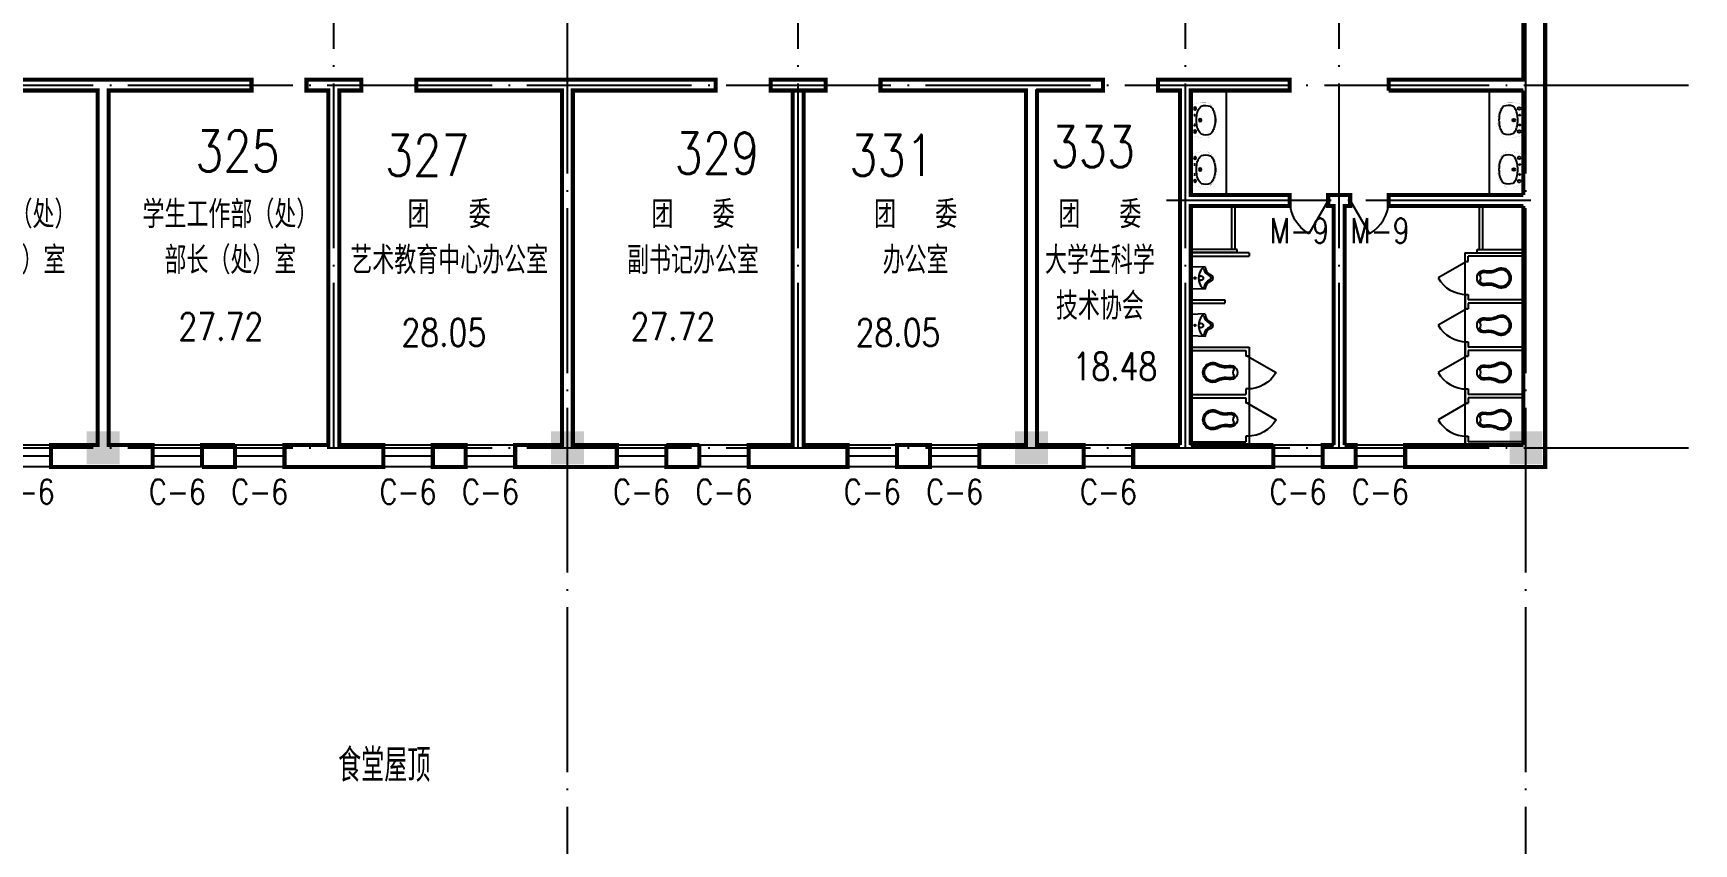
# Model space of a CAD drawing. Extents: x -55219 to 470149, y 494712 to 780039.
# Drawn here: x 262132 to 292361, y 645594 to 660344 of the extents above; entities that cross this region are included whole.
import ezdxf
from ezdxf.enums import TextEntityAlignment as Align

# ---------------------------------------------------------------- set-up
doc = ezdxf.new("R2010")
doc.units = 0
doc.header["$LTSCALE"] = 1500
doc.header["$MEASUREMENT"] = 0
doc.linetypes.add('DOTE', pattern=[2.42, 2, -0.2, 0.02, -0.2])
doc.layers.get('0').update_dxf_attribs({"linetype": 'CONTINUOUS'})
for name, color, linetype in [('COLUMN', 7, 'CONTINUOUS'), ('DOTE', 1, 'DOTE'), ('LVTRY', 6, 'CONTINUOUS'), ('PUB_TEXT', 7, 'CONTINUOUS'), ('PUB_WALL', 255, 'CONTINUOUS'), ('WALL', 255, 'CONTINUOUS'), ('WINDOW', 2, 'CONTINUOUS'), ('WINDOW_TEXT', 7, 'CONTINUOUS')]:
    doc.layers.add(name, color=color, linetype=linetype)
doc.styles.add('_HZTXT', font='txt.shx', dxfattribs={"width": 0.8, "bigfont": 'hztxt.shx'})
doc.styles.add('_SIMPLEX', font='SIMPLEX.shx', dxfattribs={"width": 0.6})
doc.styles.add('DIM_FONT', font='SIMPLEX.shx', dxfattribs={"width": 0.8})
doc.styles.add('SIMPLEX', font='SIMPLEX.SHX')

# ---------------------------------------------------------------- blocks, each defined once
blk = doc.blocks.new('_FZH')
blk.add_solid([(0.5, 0.5), (0.5, -0.5), (-0.5, 0.5), (-0.5, -0.5)])
blk = doc.blocks.new('P_WCFL01')
blk.add_lwpolyline([(128, -476, -0.181036), (163, -256, 1.566077), (-163, -256, -0.181036), (-128, -476, 1.18639)], format="xyb", close=True)
for points in [[(99, -482, -0.179698), (137, -242, 1.55292), (-137, -242, -0.179698), (-99, -482, 0.263172), (-65, -574, -0.179698)], [(65, -574, 0.263172), (99, -482, -0.179698)]]:
    blk.add_lwpolyline(points, format="xyb")
blk.add_arc((0, -659), 107, 52.646, 127.354)
blk = doc.blocks.new('M_A1SFU')
blk.add_line((-0.5, 0), (0, -0.866))
blk.add_arc((-0.5, 0), 1, 300, 0)
blk = doc.blocks.new('M_E8')
for p, q in [((-204, -257), (-194, -2)), ((-194, -2), (196, -2)), ((206, -257), (196, -2))]:
    blk.add_line(p, q)
at = {"const_width": 1.5}
for points in [[(-196, 0), (196, 0), (206, -257, -4.356259)], [(-194, -2), (-204, -257, 0.758087)]]:
    blk.add_lwpolyline(points, format="xyb", dxfattribs=at)
for points in [[(-204, -257), (-194, -258), (-194, -258), (-183, -260), (-175, -261), (-165, -264), (-156, -268), (-147, -271), (-138, -275), (-128, -281), (-119, -287), (-109, -295), (-102, -300), (-94, -308), (-86, -316), (-79, -324), (-74, -332), (-68, -340), (-62, -348), (-58, -356), (-54, -366), (-50, -374), (-43, -383), (-36, -389), (-30, -392), (-23, -395), (-17, -398), (-9, -399), (0, -399), (13, -398), (23, -395), (29, -392), (35, -389), (43, -385), (49, -380), (54, -374), (58, -366), (62, -357), (65, -347), (71, -340), (75, -332), (80, -325), (85, -319), (91, -313), (95, -308), (100, -302), (106, -295), (113, -290), (119, -285), (126, -280), (132, -277), (139, -273), (145, -271), (154, -268), (162, -264), (173, -261), (183, -259), (191, -258), (199, -257), (206, -257)], [(-2, -142), (6, -142), (12, -146), (19, -148), (25, -152), (29, -158), (34, -166), (37, -174), (39, -183), (37, -191), (35, -200), (29, -208), (25, -214), (17, -219), (12, -223), (4, -224), (-2, -224), (-6, -224), (-11, -223), (-18, -221), (-26, -217), (-32, -213), (-37, -207), (-42, -199), (-44, -190), (-45, -183), (-42, -173), (-40, -164), (-35, -158), (-31, -150), (-26, -148), (-24, -144), (-18, -143), (-14, -143), (-12, -142), (-8, -142), (-6, -141), (-2, -142)]]:
    blk.add_lwpolyline(points, dxfattribs=at)
for centre, radius in [((-3, -184), 41.7), ((-1, -74), 15)]:
    blk.add_circle(centre, radius)
for centre, radius, start, end in [((-218, -432), 176, 26.1838, 85.5792), ((-158, -223), 22.7, 134.5857, 206.4573), ((-198, -412), 179, 22.2984, 83.8043), ((-2, -389), 250, 46.6458, 133.3542), ((201, -407), 174, 100.5676, 157.7034), ((215, -425), 168, 93.3348, 155.3309), ((162, -222), 16.2, 297.1389, 62.8611), ((1, -338), 63.3, 194.7447, 345.2553), ((4, -329), 38.6, 202.7778, 341.3609)]:
    blk.add_arc(centre, radius, start, end)
blk.add_point((1, -402))
at = {"width": 0.8, "flags": 9}
for tag in ['XSIZE', 'YSIZE']:
    blk.add_attdef(tag, (0, 0), '', height=0.5, dxfattribs=at)
blk = doc.blocks.new('_WBLK')
for p, q in [((-0.5, 0.5), (0.5, 0.5)), ((-0.5, 0), (0.5, 0)), ((-0.5, -0.5), (0.5, -0.5))]:
    blk.add_line(p, q)
at = {"layer": 'WINDOW_TEXT', "style": 'SIMPLEX', "flags": 9}
blk.add_attdef('A', text='', height=1, dxfattribs=at).set_placement((0, 1.5), align=Align.MIDDLE)
blk = doc.blocks.new('M_E11')
for p, q in [((-280, -10), (-280, 0)), ((280, 0), (280, -10)), ((-251, -189), (-251, -186)), ((-248, -183), (-250, -185))]:
    blk.add_line(p, q)
at = {"const_width": 1.5}
for points in [[(-280, 0), (280, 0)], [(-326, -200), (-280, -5)], [(326, -204), (280, -5)]]:
    blk.add_lwpolyline(points, dxfattribs=at)
for points in [[(-326, -200, 0.008223), (-326, -204, 0.149285)], [(-326, -266, 0.149285), (-304, -337, 0.107079), (-231, -408, 0.075625), (-131, -450, 0.062436), (-1, -467, 0.062436), (130, -452, 0.075625), (230, -410, 0.107079), (304, -339, 0.149285), (326, -268, 0.005205), (326, -266, 0.086596)]]:
    blk.add_lwpolyline(points, format="xyb", dxfattribs=at)
at = {"const_width": 1.5, "flags": 128}
for points in [[(-326, -204), (-326, -268)], [(326, -204), (326, -268)]]:
    blk.add_lwpolyline(points, dxfattribs=at)
at = {"flags": 128}
for points in [[(-253, -188, 0.172546), (-250, -358, 0.726395)], [(253, -188, -0.172546), (250, -358, -0.726395)]]:
    blk.add_lwpolyline(points, format="xyb", dxfattribs=at)
for points in [[(253, -188, 0.098208), (193, -141, 0.066287), (110, -111, 0.052428), (0, -100, 0.052428), (-110, -111, 0.066287), (-193, -141, 0.093876), (-251, -186, 0.171377)], [(-250, -358, 0.091341), (-193, -401, 0.066287), (-110, -431, 0.052428), (0, -442, 0.052428), (110, -431, 0.066287), (193, -401, 0.091756), (250, -358, 0.171377)]]:
    blk.add_lwpolyline(points, format="xyb")
for centre, radius in [((-210, -75), 24), ((-210, -75), 24), ((-210, -75), 24), ((-90, -65), 10), ((0, -170), 25), ((0, -170), 15), ((90, -65), 10), ((210, -75), 24)]:
    blk.add_circle(centre, radius)
blk.add_arc((-250, -186), 1, 131.3224, 180)
at = {"width": 0.8, "flags": 9}
for tag in ['XSIZE', 'YSIZE']:
    blk.add_attdef(tag, (0, 0), '', height=0.5, dxfattribs=at)
blk = doc.blocks.new('_DBLK')
blk.add_line((-0.5, 0), (0, -0.866))
blk.add_arc((-0.5, 0), 1, 300, 0)
at = {"layer": 'WINDOW_TEXT', "style": 'SIMPLEX', "flags": 9}
blk.add_attdef('A', text='', height=1, dxfattribs=at).set_placement((0, 1.5), align=Align.MIDDLE)

msp = doc.modelspace()

# ---------------------------------------------------------------- linework, layer by layer
at = {"layer": 'DOTE'}
for p, q in [((267606.3, 652800.4), (267606.3, 673575.1)), ((271856.3, 603338.4), (271856.3, 673575.1)), ((276056.3, 652800.4), (276056.3, 673575.1)), ((289306.3, 603338.4), (289306.3, 673575.1)), ((283106.3, 652800.4), (283106.3, 661800.4)), ((285906.3, 652800.4), (285906.3, 661800.4)), ((227556.3, 659400.4), (306558.6, 659400.4)), ((289392, 657300.4), (282555, 657300.4)), ((227556.3, 652800.4), (306558.6, 652800.4))]:
    msp.add_line(p, q, dxfattribs=at)
at = {"layer": 'LVTRY'}
for p, q in [((283854, 657400.4), (283854, 659300.4)), ((288643.9, 657400.4), (288643.9, 659300.4)), ((283945.8, 657200.4), (283945.8, 656410.4)), ((283945.8, 657200.4), (283945.8, 656410.4)), ((284005.8, 657200.4), (284005.8, 656410.4)), ((284005.8, 657200.4), (284005.8, 656410.4)), ((288456.4, 657200.4), (288456.4, 656410.4)), ((288456.4, 657200.4), (288456.4, 656410.4)), ((288516.4, 657200.4), (288516.4, 656410.4)), ((288516.4, 657200.4), (288516.4, 656410.4)), ((284045.8, 656410.4), (283206, 656410.4)), ((284045.8, 656410.4), (283206, 656410.4)), ((284045.8, 656352.6), (283206, 656352.6)), ((284045.8, 656352.6), (283206, 656352.6)), ((283206, 656350.4), (283206, 652850.4)), ((284266.7, 656350.4), (283206, 656350.4)), ((283206, 656289.3), (284206, 656289.3)), ((283206, 656289.3), (284266.7, 656289.3)), ((284045.8, 656350.4), (284045.8, 656410.4)), ((284045.8, 656350.4), (284045.8, 656410.4)), ((284266.7, 656350.4), (284266.7, 656289.3)), ((288195.5, 656350.4), (288195.5, 656189.7)), ((288195.5, 656350.4), (288195.5, 652850.4)), ((288195.5, 656350.4), (289256.3, 656350.4)), ((288256.3, 656189.7), (288256.3, 656289.3)), ((289256.3, 656289.3), (288256.3, 656289.3)), ((289256.3, 656289.3), (288256.3, 656289.3)), ((288416.4, 656410.4), (289256.3, 656410.4)), ((288416.4, 656350.4), (288416.4, 656410.4)), ((288416.4, 656350.4), (288416.4, 656410.4)), ((288416.4, 656410.4), (289256.3, 656410.4)), ((288416.4, 656350.4), (289256.3, 656350.4)), ((288196.3, 656189.7), (288256.3, 656189.7)), ((283206, 655489.3), (283824, 655489.3)), ((283206, 655489.3), (283824, 655489.3)), ((283206, 655429.3), (283824, 655429.3)), ((283824, 655489.3), (283824, 655429.3)), ((288196.3, 655589.3), (288196.3, 655329.3)), ((288196.3, 655589.3), (288256.3, 655589.3)), ((288256.3, 655589.3), (288256.3, 655489.3)), ((289256.3, 655489.3), (288256.3, 655489.3)), ((289256.3, 655489.3), (288256.3, 655489.3)), ((288256.3, 655429.3), (288256.3, 655329.3)), ((289256.3, 655429.3), (288256.3, 655429.3)), ((288196.3, 655329.3), (288256.3, 655329.3)), ((283206, 654629.7), (284206, 654629.7)), ((283206, 654629.7), (284266.7, 654629.7)), ((283206, 654569.7), (284206, 654569.7)), ((284206, 654569.7), (284206, 654469.7)), ((284266, 654469.7), (284206, 654469.7)), ((284266.7, 654629.7), (284266.7, 652850.4)), ((288196.3, 654729.7), (288256.3, 654729.7)), ((288196.3, 654729.7), (288196.3, 654469.7)), ((288196.3, 654469.7), (288256.3, 654469.7)), ((288256.3, 654729.7), (288256.3, 654629.7)), ((289256.3, 654629.7), (288256.3, 654629.7)), ((289256.3, 654629.7), (288256.3, 654629.7)), ((289256.3, 654569.7), (288256.3, 654569.7)), ((288256.3, 654569.7), (288256.3, 654469.7)), ((284266, 653870), (284206, 653870)), ((284206, 653870), (284206, 653770)), ((284266, 653870), (284266, 653610)), ((288196.3, 653870), (288196.3, 653610)), ((288196.3, 653870), (288256.3, 653870)), ((288256.3, 653870), (288256.3, 653770)), ((283206, 653770), (284206, 653770)), ((283206, 653770), (284206, 653770)), ((283206, 653710), (284206, 653710)), ((284206, 653710), (284206, 653610)), ((284266, 653610), (284206, 653610)), ((288196.3, 653610), (288256.3, 653610)), ((289256.3, 653770), (288256.3, 653770)), ((289256.3, 653770), (288256.3, 653770)), ((289256.3, 653710), (288256.3, 653710)), ((288256.3, 653710), (288256.3, 653610)), ((284266, 653010.4), (284206, 653010.4)), ((284266, 653010.4), (284206, 653010.4)), ((284206, 653010.4), (284206, 652910.4)), ((284206, 653010.4), (284206, 652910.4)), ((284266, 653010.4), (284266, 652850.4)), ((288196.3, 653010.4), (288256.3, 653010.4)), ((288196.3, 653010.4), (288256.3, 653010.4)), ((288196.3, 653010.4), (288196.3, 652850.4)), ((288256.3, 653010.4), (288256.3, 652910.4)), ((288256.3, 653010.4), (288256.3, 652910.4)), ((283206, 652910.4), (284206, 652910.4)), ((283206, 652910.4), (284206, 652910.4)), ((283206, 652910.4), (284206, 652910.4)), ((283206, 652850.4), (284266, 652850.4)), ((283206, 652850.4), (284206, 652850.4)), ((289256.3, 652850.4), (288196.3, 652850.4)), ((289256.3, 652910.4), (288256.3, 652910.4)), ((289256.3, 652910.4), (288256.3, 652910.4)), ((289256.3, 652910.4), (288256.3, 652910.4)), ((289256.3, 652850.4), (288256.3, 652850.4))]:
    msp.add_line(p, q, dxfattribs=at)
at = {"layer": 'PUB_WALL', "const_width": 75}
for points in [[(289255.8, 652850.4), (287106, 652850.4), (287106, 652450.4), (289656.3, 652450.4), (289656.3, 663000.4), (289256.3, 663000.4), (289256.3, 659500.4), (286806, 659500.4), (286806, 659300.4)], [(262456.3, 652850.4), (262456.3, 652450.4), (264306.3, 652450.4), (264306.3, 652850.4), (263506.3, 652850.4), (263506.3, 659300.4), (266106.3, 659300.4), (266106.3, 659500.4), (260656.3, 659500.4), (260656.3, 659300.4), (263306.3, 659300.4), (263306.3, 652850.4), (262456.3, 652850.4)], [(272756.3, 652850.4), (271956.3, 652850.4), (271956.3, 659300.4), (274556.3, 659300.4), (274556.3, 659500.4), (269106.3, 659500.4), (269106.3, 659300.4), (271756.3, 659300.4), (271756.3, 652850.4), (270906.3, 652850.4), (270906.3, 652450.4), (272756.3, 652450.4), (272756.3, 652850.4)], [(275556.3, 659500.4), (276556.3, 659500.4), (276556.3, 659300.4), (276156.3, 659300.4), (276156.3, 652850.4), (276956.3, 652850.4), (276956.3, 652450.4), (275156.3, 652450.4), (275156.3, 652850.4), (275956.3, 652850.4), (275956.3, 659300.4), (275556.3, 659300.4), (275556.3, 659500.4), (275956.3, 659500.4), (275556.3, 659500.4)], [(275556.3, 659300.4), (276556.3, 659300.4)], [(276156.3, 659500.4), (276556.3, 659500.4)], [(281256.1, 652850.4), (281256.1, 652450.4), (279356.3, 652450.4), (279356.3, 652850.4), (280206.3, 652850.4), (280206.3, 659300.4), (277556.3, 659300.4), (277556.3, 659500.4), (281606, 659500.4), (281606, 659300.4), (280406.8, 659300.4), (280406.3, 659299.9), (280406.3, 652850.4), (281256.1, 652850.4)], [(283006, 652850.4), (283006, 659300.4), (282606, 659300.4), (282606, 659500.4), (285006, 659500.4), (285006, 659300.4), (283206, 659300.4), (283206, 657400.4), (285006, 657400.4), (285006, 657200.4), (283206, 657200.4), (283206, 652850.4)], [(289256.3, 659300.4), (286806, 659300.4)], [(289256.3, 657400.4), (289256.3, 659300.4)], [(286006, 652850.4), (286006, 657200.4), (286106, 657200.4), (286106, 657400.4), (285706, 657400.4), (285706, 657200.4), (285806, 657200.4), (285806, 652850.4)], [(289256.3, 657200.4), (286806, 657200.4), (286806, 657400.4), (289256.3, 657400.4)], [(289256.3, 652850.9), (289256.3, 657200.4)], [(265806.3, 652850.4), (265806.3, 652450.4), (265206.3, 652450.4)], [(265806.3, 652850.4), (265206.3, 652850.4), (265206.3, 652450.4)], [(270006.3, 652450.4), (270006.3, 652850.4), (269406.3, 652850.4), (269406.3, 652450.4), (270006.3, 652450.4)], [(274256.3, 652450.4), (273656.3, 652450.4), (273656.3, 652850.4)], [(274256.3, 652850.4), (273656.3, 652850.4)], [(274256.3, 652850.4), (274256.3, 652450.4)], [(278456.3, 652450.4), (278456.3, 652850.4), (277856.3, 652850.4), (277856.3, 652450.4), (278456.3, 652450.4)], [(283006, 652850.4), (282156.1, 652850.4), (282156.1, 652450.4), (284706, 652450.4), (284706, 652850.4)], [(284706, 652850.4), (283206, 652850.4)], [(285806, 652850.4), (285606, 652850.4), (285606, 652450.4), (286206, 652450.4), (286206, 652850.4), (286006, 652850.4)], [(289220, 652850.4), (289220.5, 652850.9)]]:
    msp.add_lwpolyline(points, dxfattribs=at)
msp.add_lwpolyline([(268106.3, 659500.4), (268106.3, 659300.4), (267706.3, 659300.4), (267706.3, 652850.4), (268506.3, 652850.4), (268506.3, 652450.4), (266706.3, 652450.4), (266706.3, 652850.4), (267506.3, 652850.4), (267506.3, 659300.4), (267106.3, 659300.4), (267106.3, 659500.4)], close=True, dxfattribs=at)
at = {"layer": 'WALL'}
for p, q in [((289256.3, 659500.4), (289256.3, 663000.4)), ((289656.3, 652450.4), (289656.3, 663000.4)), ((260656.3, 659500.4), (266106.3, 659500.4)), ((263306.3, 659300.4), (260656.3, 659300.4)), ((263306.3, 652850.4), (263306.3, 659300.4)), ((263506.3, 659300.4), (266106.3, 659300.4)), ((263506.3, 652850.4), (263506.3, 659300.4)), ((266106.3, 659300.4), (266106.3, 659500.4)), ((267106.3, 659500.4), (268106.3, 659500.4)), ((267106.3, 659300.4), (267106.3, 659500.4)), ((267106.3, 659300.4), (267506.3, 659300.4)), ((267506.3, 652850.4), (267506.3, 659300.4)), ((267706.3, 659300.4), (268106.3, 659300.4)), ((267706.3, 652850.4), (267706.3, 659300.4)), ((268106.3, 659300.4), (268106.3, 659500.4)), ((269106.3, 659500.4), (274556.3, 659500.4)), ((269106.3, 659300.4), (269106.3, 659500.4)), ((269106.3, 659300.4), (271756.3, 659300.4)), ((271756.3, 652850.4), (271756.3, 659300.4)), ((271956.3, 659300.4), (274556.3, 659300.4)), ((271956.3, 652850.4), (271956.3, 659300.4)), ((274556.3, 659500.4), (274556.3, 659300.4)), ((275556.3, 659500.4), (276556.3, 659500.4)), ((275556.3, 659500.4), (275556.3, 659300.4)), ((275556.3, 659500.4), (275956.3, 659500.4)), ((275956.3, 659500.4), (275556.3, 659500.4)), ((275556.3, 659300.4), (275956.3, 659300.4)), ((275556.3, 659300.4), (276556.3, 659300.4)), ((275956.3, 652850.4), (275956.3, 659300.4)), ((276156.3, 659500.4), (276556.3, 659500.4)), ((276156.3, 659300.4), (276556.3, 659300.4)), ((276156.3, 652850.4), (276156.3, 659300.4)), ((276556.3, 659500.4), (276556.3, 659300.4)), ((277556.3, 659500.4), (277556.3, 659300.4)), ((277556.3, 659500.4), (281606, 659500.4)), ((277556.3, 659300.4), (280206.3, 659300.4)), ((280206.3, 652850.4), (280206.3, 659300.4)), ((280406.8, 659300.4), (280406.3, 659299.9)), ((280406.3, 652850.4), (280406.3, 659299.9)), ((280406.8, 659300.4), (281606, 659300.4)), ((281606, 659300.4), (281606, 659500.4)), ((282606, 659300.4), (282606, 659500.4)), ((285006, 659500.4), (282606, 659500.4)), ((283006, 659300.4), (282606, 659300.4)), ((283006, 652850.4), (283006, 659300.4)), ((283206, 657400.4), (283206, 659300.4)), ((285006, 659300.4), (283206, 659300.4)), ((285006, 659300.4), (285006, 659500.4)), ((289256.3, 659500.4), (286806, 659500.4)), ((286806, 659300.4), (286806, 659500.4)), ((289256.3, 659300.4), (286806, 659300.4)), ((289256.3, 657400.4), (289256.3, 659300.4)), ((283206, 657400.4), (285006, 657400.4)), ((283206, 652850.4), (283206, 657200.4)), ((283206, 657200.4), (285006, 657200.4)), ((285006, 657200.4), (285006, 657400.4)), ((285706, 657200.4), (285706, 657400.4)), ((285706, 657400.4), (286106, 657400.4)), ((285706, 657200.4), (285806, 657200.4)), ((285806, 652850.4), (285806, 657200.4)), ((286006, 657200.4), (286106, 657200.4)), ((286006, 652850.4), (286006, 657200.4)), ((286106, 657200.4), (286106, 657400.4)), ((286806, 657200.4), (286806, 657400.4)), ((286806, 657400.4), (289256.3, 657400.4)), ((286806, 657200.4), (289256.3, 657200.4)), ((289256.3, 652850.9), (289256.3, 657200.4)), ((262456.3, 652450.4), (262456.3, 652850.4)), ((263306.3, 652850.4), (262456.3, 652850.4)), ((264306.3, 652850.4), (263506.3, 652850.4)), ((264306.3, 652450.4), (264306.3, 652850.4)), ((265806.3, 652850.4), (265206.3, 652850.4)), ((265206.3, 652450.4), (265206.3, 652850.4)), ((265806.3, 652850.4), (265806.3, 652450.4)), ((266706.3, 652850.4), (266706.3, 652450.4)), ((267506.3, 652850.4), (266706.3, 652850.4)), ((268506.3, 652850.4), (267706.3, 652850.4)), ((268506.3, 652850.4), (268506.3, 652450.4)), ((269406.3, 652850.4), (269406.3, 652450.4)), ((270006.3, 652850.4), (269406.3, 652850.4)), ((270006.3, 652450.4), (270006.3, 652850.4)), ((270906.3, 652450.4), (270906.3, 652850.4)), ((271756.3, 652850.4), (270906.3, 652850.4)), ((272756.3, 652850.4), (271956.3, 652850.4)), ((272756.3, 652450.4), (272756.3, 652850.4)), ((274256.3, 652850.4), (273656.3, 652850.4)), ((273656.3, 652450.4), (273656.3, 652850.4)), ((274256.3, 652850.4), (274256.3, 652450.4)), ((275156.3, 652850.4), (275156.3, 652450.4)), ((275956.3, 652850.4), (275156.3, 652850.4)), ((276956.3, 652850.4), (276156.3, 652850.4)), ((276956.3, 652850.4), (276956.3, 652450.4)), ((277856.3, 652850.4), (277856.3, 652450.4)), ((278456.3, 652850.4), (277856.3, 652850.4)), ((278456.3, 652450.4), (278456.3, 652850.4)), ((279356.3, 652450.4), (279356.3, 652850.4)), ((280206.3, 652850.4), (279356.3, 652850.4)), ((280406.3, 652850.4), (281256.1, 652850.4)), ((281256.1, 652850.4), (281256.1, 652450.4)), ((282156.1, 652850.4), (282156.1, 652450.4)), ((282156.1, 652850.4), (283006, 652850.4)), ((284706, 652850.4), (283206, 652850.4)), ((284706, 652850.4), (284706, 652450.4)), ((285606, 652850.4), (285606, 652450.4)), ((285806, 652850.4), (285606, 652850.4)), ((286206, 652850.4), (286006, 652850.4)), ((286206, 652850.4), (286206, 652450.4)), ((287106, 652850.4), (287106, 652450.4)), ((289255.8, 652850.4), (287106, 652850.4)), ((289220, 652850.4), (289220.5, 652850.9)), ((264306.3, 652450.4), (262456.3, 652450.4)), ((265806.3, 652450.4), (265206.3, 652450.4)), ((268506.3, 652450.4), (266706.3, 652450.4)), ((270006.3, 652450.4), (269406.3, 652450.4)), ((272756.3, 652450.4), (270906.3, 652450.4)), ((274256.3, 652450.4), (273656.3, 652450.4)), ((276956.3, 652450.4), (275156.3, 652450.4)), ((278456.3, 652450.4), (277856.3, 652450.4)), ((281256.1, 652450.4), (279356.3, 652450.4)), ((284706, 652450.4), (282156.1, 652450.4)), ((286206, 652450.4), (285606, 652450.4)), ((289656.3, 652450.4), (287106, 652450.4))]:
    msp.add_line(p, q, dxfattribs=at)

# ---------------------------------------------------------------- block references
at = {"layer": 'COLUMN', "xscale": 600, "yscale": 600, "zscale": 600}
for p in [(263406.3, 652800.4), (271856.3, 652800.4), (280306.3, 652800.4), (289306.3, 652800.4)]:
    msp.add_blockref('_FZH', p, dxfattribs=at)
at = {"layer": 'LVTRY', "xscale": -1}
for name, p, rotation in [('M_E11', (283206, 658763.6), 89.99999999999999), ('M_E11', (283206, 657863.6), 89.99999999999999), ('P_WCFL01', (283425.4, 654170), 90.00000000000455), ('P_WCFL01', (283425.4, 653310.4), 90.00000000000455)]:
    msp.add_blockref(name, p, dxfattribs=dict(at, rotation=rotation))
at = {"layer": 'LVTRY'}
for name, p, rotation in [('M_E11', (289256.3, 658763.6), 270), ('M_E11', (289256.3, 657863.6), 270), ('M_E8', (283206, 655888.8), 89.99999999999999), ('P_WCFL01', (289036.8, 655889.3), 269.9999999999955), ('M_E8', (283206, 655028.8), 89.99999999999999), ('P_WCFL01', (289036.8, 655029.7), 269.9999999999955), ('P_WCFL01', (289036.8, 654170), 269.9999999999955), ('P_WCFL01', (289036.8, 653310.4), 269.9999999999955)]:
    msp.add_blockref(name, p, dxfattribs=dict(at, rotation=rotation))
at = {"layer": 'LVTRY', "xscale": 600, "yscale": 600, "zscale": 600, "rotation": 270}
msp.add_blockref('M_A1SFU', (288226.3, 655889.7), dxfattribs=at)
at = {"layer": 'WINDOW'}
ref = msp.add_blockref('_DBLK', (285356, 657300.4), dxfattribs=dict(at, xscale=-700, yscale=700, zscale=700))
ref.add_attrib('A', 'M-9', dxfattribs={"layer": 'WINDOW_TEXT', "height": 450, "style": '_SIMPLEX', "width": 0.8, "flags": 8}).set_placement((285182.2, 656750.4), align=Align.MIDDLE)
ref = msp.add_blockref('_DBLK', (286456.5, 657300.4), dxfattribs=dict(at, xscale=700, yscale=700, zscale=700))
ref.add_attrib('A', 'M-9', dxfattribs={"layer": 'WINDOW_TEXT', "height": 450, "style": '_SIMPLEX', "width": 0.8, "flags": 8}).set_placement((286647.8, 656750.4), align=Align.MIDDLE)
at = {"layer": 'WINDOW', "yscale": 600, "zscale": 600}
for p, xscale, rotation in [((288226.3, 655029.7), 600, 270), ((284236, 654170), -600, 89.99999999999999), ((288226.3, 654170), 600, 270), ((284236, 653310.4), -600, 89.99999999999999), ((288226.3, 653310.4), 600, 270)]:
    msp.add_blockref('M_A1SFU', p, dxfattribs=dict(at, xscale=xscale, rotation=rotation))
at = {"layer": 'WINDOW'}
ref = msp.add_blockref('_WBLK', (262006.3, 652650.4), dxfattribs=dict(at, xscale=900, yscale=400.0000000002328, zscale=900, rotation=180))
ref.add_attrib('A', 'C-6', dxfattribs={"layer": 'WINDOW_TEXT', "height": 450, "style": '_SIMPLEX', "width": 0.8, "flags": 8}).set_placement((262006.3, 652000.4), align=Align.MIDDLE)
ref = msp.add_blockref('_WBLK', (264756.3, 652650.4), dxfattribs=dict(at, xscale=900, yscale=400, zscale=900, rotation=180))
ref.add_attrib('A', 'C-6', dxfattribs={"layer": 'WINDOW_TEXT', "height": 450, "style": '_SIMPLEX', "width": 0.8, "flags": 8}).set_placement((264756.3, 652000.4), align=Align.MIDDLE)
ref = msp.add_blockref('_WBLK', (266256.3, 652650.4), dxfattribs=dict(at, xscale=900, yscale=400.0000000000582, zscale=900, rotation=180))
ref.add_attrib('A', 'C-6', dxfattribs={"layer": 'WINDOW_TEXT', "height": 450, "style": '_SIMPLEX', "width": 0.8, "flags": 8}).set_placement((266256.3, 652000.4), align=Align.MIDDLE)
ref = msp.add_blockref('_WBLK', (268956.3, 652650.4), dxfattribs=dict(at, xscale=900, yscale=400.0000000001746, zscale=900, rotation=180))
ref.add_attrib('A', 'C-6', dxfattribs={"layer": 'WINDOW_TEXT', "height": 450, "style": '_SIMPLEX', "width": 0.8, "flags": 8}).set_placement((268956.3, 652000.4), align=Align.MIDDLE)
ref = msp.add_blockref('_WBLK', (270456.3, 652650.4), dxfattribs=dict(at, xscale=900, yscale=400.0000000000582, zscale=900, rotation=180))
ref.add_attrib('A', 'C-6', dxfattribs={"layer": 'WINDOW_TEXT', "height": 450, "style": '_SIMPLEX', "width": 0.8, "flags": 8}).set_placement((270456.3, 652000.4), align=Align.MIDDLE)
ref = msp.add_blockref('_WBLK', (273206.3, 652650.4), dxfattribs=dict(at, xscale=900, yscale=400.0000000001746, zscale=900, rotation=180))
ref.add_attrib('A', 'C-6', dxfattribs={"layer": 'WINDOW_TEXT', "height": 450, "style": '_SIMPLEX', "width": 0.8, "flags": 8}).set_placement((273206.3, 652000.4), align=Align.MIDDLE)
ref = msp.add_blockref('_WBLK', (274706.3, 652650.4), dxfattribs=dict(at, xscale=900, yscale=400.0000000000582, zscale=900, rotation=180))
ref.add_attrib('A', 'C-6', dxfattribs={"layer": 'WINDOW_TEXT', "height": 450, "style": '_SIMPLEX', "width": 0.8, "flags": 8}).set_placement((274706.3, 652000.4), align=Align.MIDDLE)
ref = msp.add_blockref('_WBLK', (277406.3, 652650.4), dxfattribs=dict(at, xscale=900, yscale=400, zscale=900, rotation=180))
ref.add_attrib('A', 'C-6', dxfattribs={"layer": 'WINDOW_TEXT', "height": 450, "style": '_SIMPLEX', "width": 0.8, "flags": 8}).set_placement((277406.3, 652000.4), align=Align.MIDDLE)
ref = msp.add_blockref('_WBLK', (278906.3, 652650.4), dxfattribs=dict(at, xscale=900, yscale=400.0000000001164, zscale=900, rotation=180))
ref.add_attrib('A', 'C-6', dxfattribs={"layer": 'WINDOW_TEXT', "height": 450, "style": '_SIMPLEX', "width": 0.8, "flags": 8}).set_placement((278906.3, 652000.4), align=Align.MIDDLE)
ref = msp.add_blockref('_WBLK', (281706.1, 652650.4), dxfattribs=dict(at, xscale=900, yscale=400, zscale=900, rotation=180))
ref.add_attrib('A', 'C-6', dxfattribs={"layer": 'WINDOW_TEXT', "height": 450, "style": '_SIMPLEX', "width": 0.8, "flags": 8}).set_placement((281706.1, 652000.4), align=Align.MIDDLE)
ref = msp.add_blockref('_WBLK', (285156, 652650.4), dxfattribs=dict(at, xscale=900, yscale=400.0000000000582, zscale=900, rotation=180))
ref.add_attrib('A', 'C-6', dxfattribs={"layer": 'WINDOW_TEXT', "height": 450, "style": '_SIMPLEX', "width": 0.8, "flags": 8}).set_placement((285156, 652000.4), align=Align.MIDDLE)
ref = msp.add_blockref('_WBLK', (286656, 652650.4), dxfattribs=dict(at, xscale=900, yscale=400.0000000000582, zscale=900, rotation=180))
ref.add_attrib('A', 'C-6', dxfattribs={"layer": 'WINDOW_TEXT', "height": 450, "style": '_SIMPLEX', "width": 0.8, "flags": 8}).set_placement((286656, 652000.4), align=Align.MIDDLE)

# ---------------------------------------------------------------- texts
at = {"layer": 'LVTRY', "color": 0, "style": 'DIM_FONT'}
for s, insert, char_height, width, attachment_point in [('325', (265079.6, 658575.6), 750, 1531.328, 1), ('327', (268534.9, 658497.1), 750, 1531.328, 1), ('329', (273807.8, 658536.9), 750, 1531.328, 1), ('331', (276988.3, 658497.6), 750, 1531.328, 1), ('333', (280649.5, 658655.2), 750, 1531.328, 1), ('{\\Ftxt,hztxt|c134;学生工作部（处）}\\P{\\Ftxt,hztxt|c134;副部长（处）室}', (261319.4, 657296.6), 500, 4018.079, 2), ('{\\Ftxt,hztxt|c134;学生工作部（处）}\\P{\\Ftxt,hztxt|c134;部长（处）室}', (265721.8, 657296.6), 500, 4018.079, 2), ('{\\Ftxt,hztxt|c134;团  委\\P艺术教育中心办公室}', (269705, 657296.6), 500, 4018.079, 2), ('{\\Ftxt,hztxt|c134;团  委\\P副书记办公室}', (274142.3, 657296.6), 500, 4018.079, 2), ('{\\Ftxt,hztxt|c134;团  委\\P办公室}', (278195.3, 657296.6), 500, 4018.079, 2), ('{\\Ftxt,hztxt|c134;团  委\\P大学生科学技术协会}', (281549.5, 657296.6), 500, 2201.207, 2), ('27.72', (264775.6, 655256.2), 500, 1645.987, 1), ('28.05', (268835.7, 655146.6), 500, 2231.225, 1), ('27.72', (273005.5, 655256.2), 500, 1645.987, 1), ('28.05', (277102.2, 655146.6), 500, 2231.225, 1), ('18.48', (281052.5, 654531.5), 500, 1499.676, 1)]:
    msp.add_mtext(s, dxfattribs=dict(at, insert=insert, char_height=char_height, width=width, attachment_point=attachment_point))
at = {"layer": 'PUB_TEXT', "style": '_HZTXT', "width": 0.7}
msp.add_text('食堂屋顶', height=600, dxfattribs=at).set_placement((267682.8, 646721.5))

doc.saveas('drawing.dxf')
